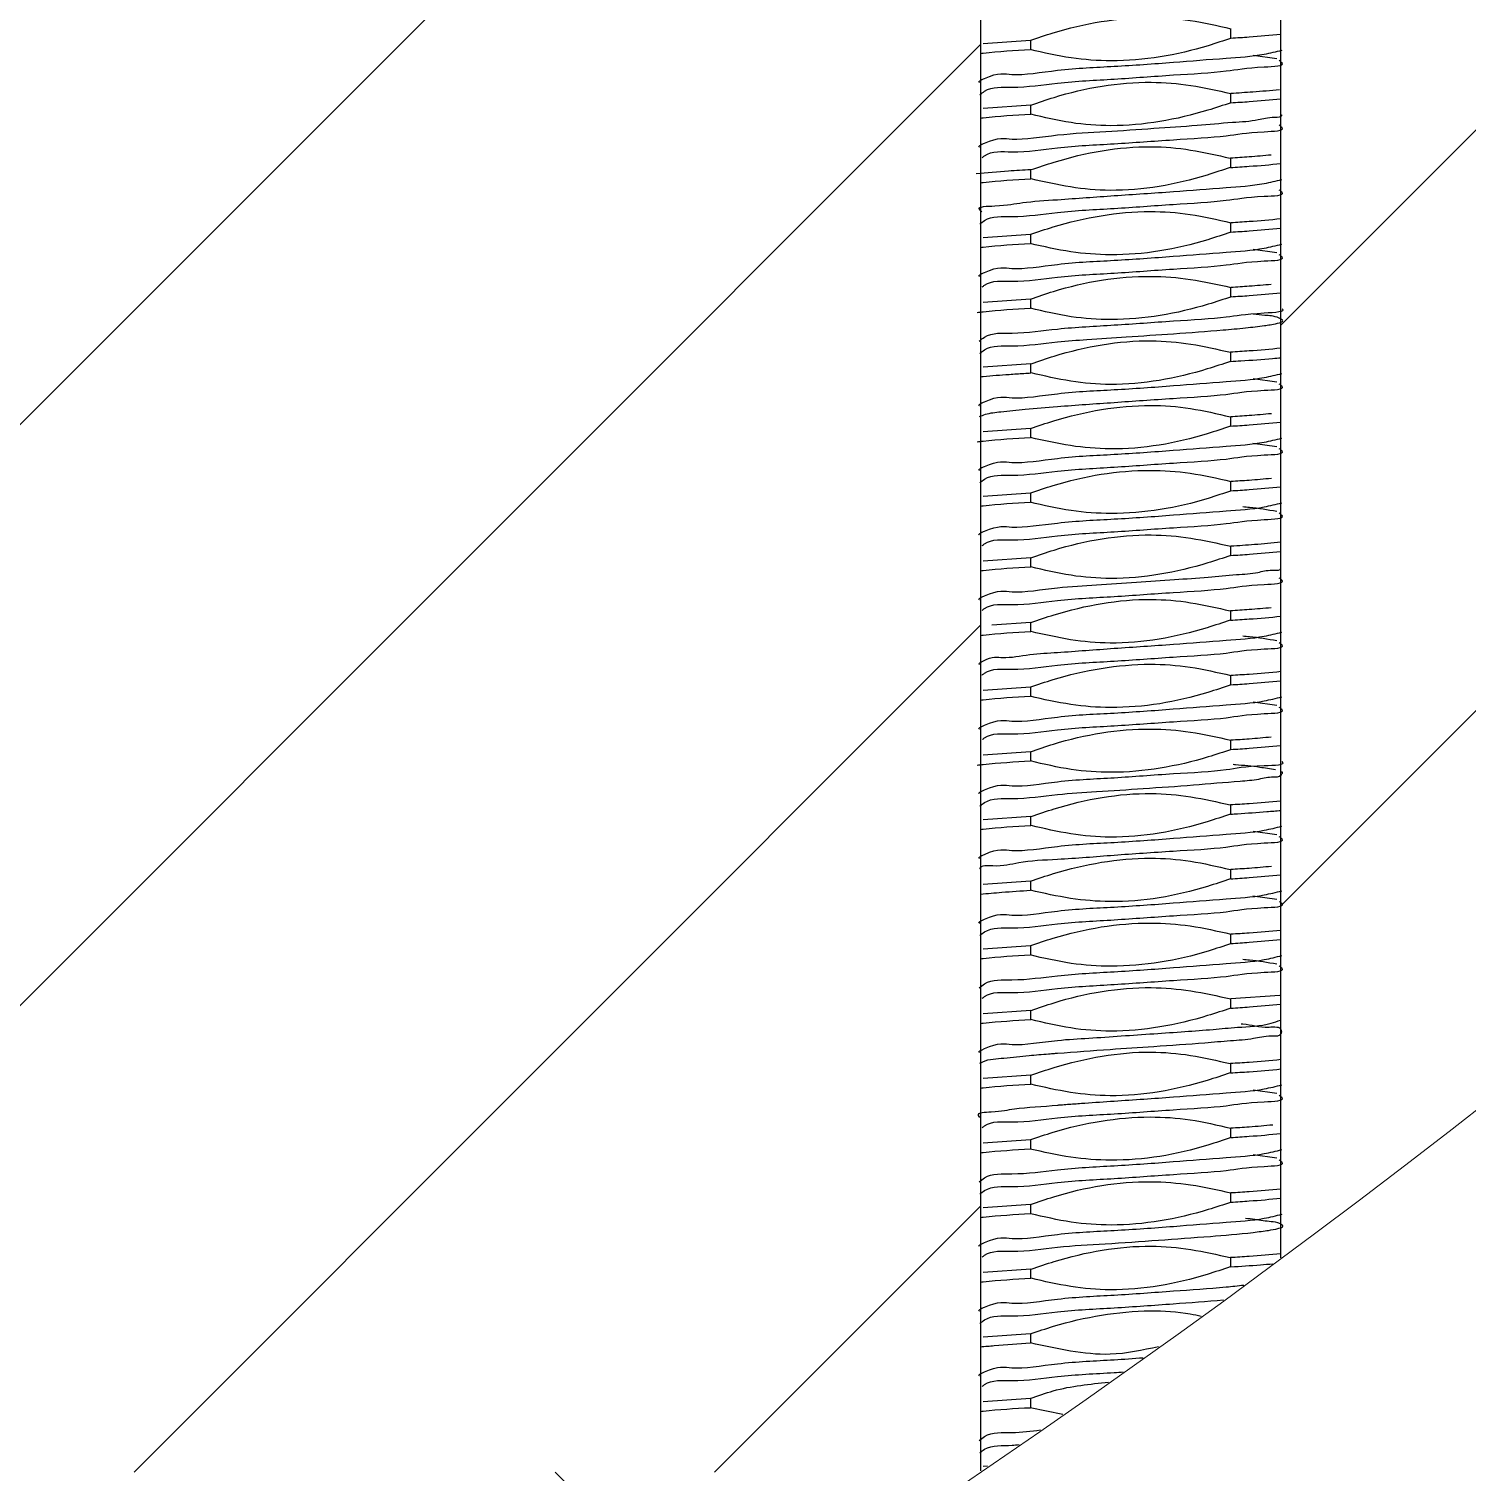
# Model space of a CAD drawing. Header units: millimetres. Extents: x -48 to 1187, y 2 to 839.
# Drawn here: x 642.68 to 653.8, y 123.53 to 134.69 of the extents above; entities that cross this region are included whole.
import ezdxf

# ---------------------------------------------------------------- set-up
doc = ezdxf.new("R2010")
doc.units = ezdxf.units.MM

# ---------------------------------------------------------------- blocks, each defined once
blk = doc.blocks.new('SW_HATCH_5')
at = {"color": 0, "linetype": 'Continuous', "lineweight": 18}
for p, q in [((0, 0), (15.622, 15.622)), ((0, 4.49), (11.132, 15.622)), ((-17.848, -4.378), (-2.322, 11.149)), ((-13.358, -4.378), (-2.322, 6.659)), ((-8.868, -4.378), (-2.322, 2.169)), ((-4.378, -4.378), (-2.322, -2.322)), ((-4.312, -5.677), (-5.611, -4.378))]:
    blk.add_line(p, q, dxfattribs=at)

msp = doc.modelspace()

# ---------------------------------------------------------------- linework, layer by layer
at = {"color": 7, "linetype": 'Continuous', "lineweight": 25}
for p, q in [((650.039339, 141.530366), (650.039339, 123.539152)), ((652.36094, 125.187147), (652.36094, 141.530366)), ((651.974285, 134.617485), (651.974285, 134.688787)), ((650.424475, 134.599959), (650.059307, 134.57327)), ((650.425995, 134.600056), (650.425995, 134.528754)), ((652.330423, 134.457141), (652.146513, 134.48411)), ((651.974285, 134.117547), (651.974285, 134.188607)), ((650.426948, 134.100052), (650.060052, 134.073308)), ((650.425995, 134.09999), (650.425995, 134.02866)), ((651.974285, 133.616796), (651.974285, 133.688955)), ((650.425995, 133.600073), (650.425995, 133.528758)), ((651.974285, 133.117504), (651.974285, 133.188812)), ((650.424654, 133.100005), (650.05889, 133.07327)), ((650.425995, 133.10009), (650.425995, 133.028785)), ((652.330631, 132.956998), (652.146364, 132.984107)), ((651.974285, 132.61744), (651.974285, 132.688742)), ((650.425697, 132.6), (650.059694, 132.573271)), ((650.425995, 132.600019), (650.425995, 132.528715)), ((651.974285, 132.117439), (651.974285, 132.188776)), ((650.427634, 132.10018), (650.059486, 132.073566)), ((650.425995, 132.100075), (650.425995, 132.028693)), ((652.33084, 131.956944), (652.146751, 131.984074)), ((651.974285, 131.617395), (651.974285, 131.689008)), ((650.425875, 131.600106), (650.058532, 131.573195)), ((650.425995, 131.600114), (650.425995, 131.528823)), ((652.33084, 131.456999), (652.145797, 131.484259)), ((651.974285, 131.11748), (651.974285, 131.188782)), ((650.424564, 131.09996), (650.059367, 131.07327)), ((650.425995, 131.100051), (650.425995, 131.028749)), ((651.974285, 130.617559), (651.974285, 130.688582)), ((650.427097, 130.600067), (650.060052, 130.573329)), ((650.425995, 130.599996), (650.425995, 130.52866)), ((651.974285, 130.11685), (651.974285, 130.188974)), ((650.427097, 130.100153), (650.127495, 130.078958)), ((650.425995, 130.100083), (650.425995, 130.028767)), ((651.974285, 129.617503), (651.974285, 129.688811)), ((650.424534, 129.599992), (650.058949, 129.573271)), ((650.425995, 129.600085), (650.425995, 129.528781)), ((652.330572, 129.456999), (652.146304, 129.484102)), ((651.974285, 129.117433), (651.974285, 129.188735)), ((650.425905, 129.10001), (650.059724, 129.07327)), ((650.425995, 129.100015), (650.425995, 129.02871)), ((651.974285, 128.617492), (651.974285, 128.688808)), ((650.427634, 128.600193), (650.059486, 128.573598)), ((650.425995, 128.600089), (650.425995, 128.528701)), ((652.33087, 128.456978), (652.146721, 128.484108)), ((650.425667, 128.100093), (650.058562, 128.073202)), ((650.425995, 128.100116), (650.425995, 128.028823)), ((651.974285, 128.117438), (651.974285, 128.188999)), ((652.33081, 127.956998), (652.145767, 127.984254)), ((651.974285, 127.617475), (651.974285, 127.688777)), ((650.424713, 127.599962), (650.059426, 127.57327)), ((650.425995, 127.600046), (650.425995, 127.528742)), ((652.353967, 127.216484), (651.973957, 127.188554)), ((650.427246, 127.100082), (650.060022, 127.073349)), ((650.425995, 127.100004), (650.425995, 127.028661)), ((651.974285, 127.117569), (651.974285, 127.188574)), ((651.974285, 126.616917), (651.974285, 126.688989)), ((650.426948, 126.600148), (650.05883, 126.57319)), ((650.425995, 126.600087), (650.425995, 126.528779)), ((652.330929, 126.456998), (652.146066, 126.484243)), ((650.424445, 126.099981), (650.059009, 126.073271)), ((650.425995, 126.10008), (650.425995, 126.028776)), ((651.974285, 126.117501), (651.974285, 126.188807)), ((652.330542, 125.956999), (652.146274, 125.984097)), ((651.974285, 125.617428), (651.974285, 125.68873)), ((650.426114, 125.600021), (650.059754, 125.57327)), ((650.425995, 125.600014), (650.425995, 125.528706)), ((650.427634, 125.100203), (650.059337, 125.073612)), ((650.425995, 125.1001), (650.425995, 125.028711)), ((651.974285, 125.117527), (651.974285, 125.188841)), ((650.425428, 124.600066), (650.058711, 124.57327)), ((650.425995, 124.600101), (650.425995, 124.528822)), ((650.424862, 124.099968), (650.059486, 124.073271)), ((650.425995, 124.100039), (650.425995, 124.028737)), ((650.675261, 123.97702), (650.422269, 124.028536)), ((650.093073, 123.575773), (650.059873, 123.573357))]:
    msp.add_line(p, q, dxfattribs=at)
at = {"color": 7, "linetype": 'Continuous', "lineweight": 18}
msp.add_circle((609.200173, 183.526684), 72.572572, dxfattribs=at)
at = {"color": 7, "linetype": 'Continuous', "lineweight": 25}
for points, knots in [([(650.421733, 134.599836), (650.481097, 134.620028), (650.780059, 134.721715), (651.201103, 134.793269), (651.665071, 134.761245), (651.870121, 134.71401), (651.974285, 134.690015)], [0, 0, 0, 0, 0.119250043, 0.600545621, 0.797081033, 1, 1, 1, 1]), ([(651.977712, 134.617658), (651.918393, 134.597353), (651.619555, 134.495058), (651.198271, 134.424212), (650.733168, 134.457011), (650.526939, 134.504332), (650.421495, 134.528527)], [0, 0, 0, 0, 0.1189553141, 0.5992686983, 0.795107525, 1, 1, 1, 1]), ([(651.975507, 134.617563), (652.022447, 134.620539), (652.151071, 134.628693), (652.279427, 134.640375), (652.36094, 134.647794)], [0, 0, 0, 0, 0.364944885, 1, 1, 1, 1]), ([(650.029743, 134.274382), (650.029593, 134.274415), (650.012713, 134.278146), (650.170371, 134.359287), (650.29608, 134.316478), (650.675454, 134.382282), (651.074667, 134.397003), (651.514497, 134.428843), (651.899617, 134.46043), (652.182739, 134.478112), (652.324728, 134.513116), (652.370507, 134.524401)], [0, 0, 0, 0, 0.000193785, 0.021768479, 0.112538334, 0.262025899, 0.447823866, 0.641832197, 0.814670958, 0.940247501, 1, 1, 1, 1]), ([(650.039339, 134.499606), (650.045965, 134.500398), (650.173777, 134.515687), (650.302415, 134.522341), (650.424385, 134.52865)], [0, 0, 0, 0, 0.051836394, 1, 1, 1, 1]), ([(650.034124, 134.17932), (650.045746, 134.189137), (650.1128, 134.245779), (650.336879, 134.227296), (650.659346, 134.279734), (651.083833, 134.298922), (651.50309, 134.3323), (651.933607, 134.355081), (652.115958, 134.393642), (652.411419, 134.400881), (652.357339, 134.437333), (652.348155, 134.443523)], [0, 0, 0, 0, 0.018880648, 0.108933816, 0.25714317, 0.441252592, 0.633430745, 0.804554297, 0.928792977, 0.987907092, 1, 1, 1, 1]), ([(650.428617, 134.100115), (650.487902, 134.120479), (650.786729, 134.223129), (651.207738, 134.295923), (651.668877, 134.257802), (651.871611, 134.211993), (651.974285, 134.188794)], [0, 0, 0, 0, 0.119742797, 0.603573507, 0.799231647, 1, 1, 1, 1]), ([(652.351165, 134.216383), (652.282566, 134.210743), (652.157017, 134.200421), (652.031308, 134.192294), (651.974285, 134.188607)], [0, 0, 0, 0, 0.5463918335, 1, 1, 1, 1]), ([(651.974672, 134.117573), (652.022309, 134.120592), (652.151212, 134.128762), (652.279844, 134.140486), (652.36094, 134.147877)], [0, 0, 0, 0, 0.3695528115, 1, 1, 1, 1]), ([(650.030875, 133.77412), (650.030302, 133.774243), (650.012549, 133.778035), (650.16955, 133.858602), (650.297457, 133.816845), (650.651981, 133.878593), (651.004329, 133.892567), (651.366927, 133.920076), (651.694595, 133.940799), (651.958565, 133.965941), (652.171063, 133.977027), (652.274895, 134.011489), (652.368367, 134.004017), (652.370646, 134.024345), (652.370656, 134.024432)], [0, 0, 0, 0, 0.000723292, 0.022399656, 0.113282437, 0.262798862, 0.42042267, 0.577977826, 0.719697473, 0.835401107, 0.920310198, 0.974103794, 0.999889088, 1, 1, 1, 1]), ([(650.039339, 133.99943), (650.046193, 134.000251), (650.174776, 134.015653), (650.304192, 134.022357), (650.42671, 134.028705)], [0, 0, 0, 0, 0.053302209, 1, 1, 1, 1]), ([(651.975417, 134.117437), (651.915948, 134.097621), (651.616618, 133.99788), (651.197076, 133.921064), (650.734583, 133.956182), (650.531147, 134.004347), (650.427991, 134.02877)], [0, 0, 0, 0, 0.119584729, 0.60190975, 0.798142408, 1, 1, 1, 1]), ([(650.051528, 133.69297), (650.057419, 133.697816), (650.118919, 133.748408), (650.337179, 133.725038), (650.657814, 133.780782), (651.082824, 133.798198), (651.502085, 133.831767), (651.932763, 133.85421), (652.115694, 133.892936), (652.411328, 133.899875), (652.357158, 133.936741), (652.347887, 133.943051)], [0, 0, 0, 0, 0.00960651, 0.100298944, 0.249732339, 0.435500337, 0.629515524, 0.802322378, 0.927852818, 0.987651202, 1, 1, 1, 1]), ([(650.429482, 133.600265), (650.488905, 133.620181), (650.78811, 133.720464), (651.207344, 133.798885), (651.666984, 133.758926), (651.868122, 133.71217), (651.969695, 133.688558)], [0, 0, 0, 0, 0.120124343, 0.60484566, 0.800448504, 1, 1, 1, 1]), ([(652.286971, 133.71297), (652.230269, 133.707853), (652.12559, 133.698406), (652.020693, 133.691852), (651.972616, 133.688848)], [0, 0, 0, 0, 0.541681968, 1, 1, 1, 1]), ([(650.427246, 133.600153), (650.370044, 133.59645), (650.228869, 133.58731), (650.087903, 133.575361), (650.004053, 133.568253)], [0, 0, 0, 0, 0.405185322, 1, 1, 1, 1]), ([(651.969725, 133.617237), (651.91035, 133.597157), (651.611276, 133.496016), (651.191515, 133.419075), (650.73224, 133.459596), (650.531302, 133.505705), (650.429929, 133.528966)], [0, 0, 0, 0, 0.120177989, 0.605334733, 0.80089003, 1, 1, 1, 1]), ([(651.972646, 133.616691), (652.02068, 133.619717), (652.150259, 133.627879), (652.279566, 133.639634), (652.36094, 133.647032)], [0, 0, 0, 0, 0.370691475, 1, 1, 1, 1]), ([(650.050187, 133.273466), (650.042208, 133.280244), (649.998812, 133.317113), (650.225928, 133.318358), (650.363809, 133.351339), (650.699792, 133.371618), (651.075681, 133.40103), (651.514599, 133.428011), (651.900036, 133.460803), (652.182475, 133.478166), (652.32378, 133.513045), (652.368897, 133.524181)], [0, 0, 0, 0, 0.01143527, 0.062193526, 0.154115095, 0.267323196, 0.452025354, 0.644898528, 0.81670876, 0.941476527, 1, 1, 1, 1]), ([(650.039339, 133.499591), (650.045885, 133.500374), (650.174704, 133.515795), (650.304359, 133.522492), (650.427425, 133.528849)], [0, 0, 0, 0, 0.050814346, 1, 1, 1, 1]), ([(650.032813, 133.178446), (650.044741, 133.188653), (650.111714, 133.245958), (650.336146, 133.22739), (650.658142, 133.279758), (651.082473, 133.298819), (651.501614, 133.332256), (651.932702, 133.354674), (652.114538, 133.393993), (652.410937, 133.400087), (652.35795, 133.436642), (652.349407, 133.442536)], [0, 0, 0, 0, 0.019473291, 0.109328944, 0.257354908, 0.441382703, 0.633567603, 0.804784555, 0.929214337, 0.988587597, 1, 1, 1, 1]), ([(650.422269, 133.099923), (650.481716, 133.119835), (650.78097, 133.220073), (651.201123, 133.294428), (651.665208, 133.262051), (651.870092, 133.213684), (651.974285, 133.189088)], [0, 0, 0, 0, 0.119254058, 0.600326645, 0.796747515, 1, 1, 1, 1]), ([(652.36094, 133.219119), (652.279348, 133.211696), (652.150585, 133.199981), (652.021554, 133.191806), (651.974285, 133.188812)], [0, 0, 0, 0, 0.633666411, 1, 1, 1, 1]), ([(651.974285, 133.117504), (652.021554, 133.120498), (652.150585, 133.12867), (652.279348, 133.140385), (652.36094, 133.147808)], [0, 0, 0, 0, 0.3663335353, 1, 1, 1, 1]), ([(650.030518, 132.774223), (650.030122, 132.774307), (650.012831, 132.778012), (650.169155, 132.859259), (650.296491, 132.816488), (650.67482, 132.882285), (651.074393, 132.897005), (651.514181, 132.928834), (651.899417, 132.960462), (652.18177, 132.978), (652.322984, 133.01276), (652.367944, 133.023826)], [0, 0, 0, 0, 0.000504178, 0.022026598, 0.112807475, 0.262378189, 0.448326438, 0.642529501, 0.815545794, 0.941274085, 1, 1, 1, 1]), ([(650.039339, 132.999651), (650.045836, 133.000428), (650.173805, 133.015741), (650.302602, 133.022395), (650.424862, 133.028712)], [0, 0, 0, 0, 0.050763817, 1, 1, 1, 1]), ([(651.974315, 133.11753), (651.915042, 133.097101), (651.616279, 132.994124), (651.194884, 132.923108), (650.731687, 132.958789), (650.527086, 133.005074), (650.422865, 133.028651)], [0, 0, 0, 0, 0.119317016, 0.601414487, 0.796967742, 1, 1, 1, 1]), ([(650.052601, 132.69376), (650.058262, 132.698339), (650.119965, 132.74825), (650.337654, 132.725181), (650.658663, 132.780639), (651.083557, 132.798554), (651.502579, 132.832272), (651.933357, 132.854786), (652.115361, 132.893689), (652.411156, 132.900427), (652.35766, 132.936878), (652.348811, 132.942907)], [0, 0, 0, 0, 0.0091834895, 0.1001098141, 0.2497660481, 0.4357302898, 0.629859701, 0.8027686057, 0.9283358111, 0.988145388, 1, 1, 1, 1]), ([(650.42516, 132.599946), (650.484434, 132.620372), (650.78319, 132.723323), (651.204629, 132.794067), (651.667065, 132.75916), (651.870923, 132.713169), (651.974285, 132.68985)], [0, 0, 0, 0, 0.11949814, 0.602307872, 0.79835738, 1, 1, 1, 1]), ([(652.28703, 132.712755), (652.230398, 132.707644), (652.126255, 132.698245), (652.021894, 132.691719), (651.974285, 132.688742)], [0, 0, 0, 0, 0.543799698, 1, 1, 1, 1]), ([(651.978427, 132.617621), (651.919003, 132.597663), (651.619806, 132.497176), (651.199454, 132.423495), (650.73471, 132.455502), (650.529174, 132.503925), (650.424415, 132.528605)], [0, 0, 0, 0, 0.119090498, 0.599609693, 0.795927652, 1, 1, 1, 1]), ([(651.975775, 132.617537), (652.022845, 132.62052), (652.15138, 132.628665), (652.279646, 132.640348), (652.36094, 132.647753)], [0, 0, 0, 0, 0.366203488, 1, 1, 1, 1]), ([(650.012249, 132.496351), (650.02804, 132.498262), (650.16521, 132.514856), (650.303266, 132.522189), (650.425428, 132.528678)], [0, 0, 0, 0, 0.1151223424, 1, 1, 1, 1]), ([(650.029385, 132.274583), (650.042497, 132.285774), (650.110838, 132.344105), (650.336471, 132.326612), (650.658869, 132.378246), (651.084184, 132.397788), (651.499332, 132.430319), (651.942492, 132.455288), (652.096246, 132.488822), (652.412579, 132.502379), (652.370914, 132.524504), (652.370894, 132.524515)], [0, 0, 0, 0, 0.021569468, 0.112430307, 0.261986471, 0.447842052, 0.641858031, 0.814653336, 0.94017224, 0.999971455, 1, 1, 1, 1]), ([(650.034482, 132.179558), (650.045918, 132.189288), (650.112566, 132.245987), (650.33658, 132.226866), (650.590891, 132.270254), (650.887776, 132.287176), (651.186377, 132.308933), (651.536943, 132.331943), (651.846923, 132.355113), (652.076717, 132.375324), (652.22656, 132.393309), (652.303158, 132.404125), (652.396286, 132.428394), (652.314169, 132.471231), (652.246569, 132.470871), (652.17721, 132.479985), (652.146304, 132.484047)], [0, 0, 0, 0, 0.017064696, 0.099448136, 0.235080825, 0.322650341, 0.439515176, 0.580144468, 0.727547827, 0.794589512, 0.850609687, 0.890058869, 0.907936104, 0.921701086, 0.965111256, 1, 1, 1, 1]), ([(650.430554, 132.100262), (650.489908, 132.12039), (650.788936, 132.221801), (651.208898, 132.298141), (651.668286, 132.257741), (651.869351, 132.211756), (651.970798, 132.188555)], [0, 0, 0, 0, 0.12013524, 0.605251599, 0.800830735, 1, 1, 1, 1]), ([(651.971334, 132.117262), (651.9119, 132.097381), (651.612652, 131.997281), (651.193471, 131.918723), (650.73354, 131.958234), (650.532192, 132.005204), (650.430465, 132.028935)], [0, 0, 0, 0, 0.120071672, 0.604545311, 0.800204904, 1, 1, 1, 1]), ([(652.36094, 132.219087), (652.279794, 132.211696), (652.150607, 132.199929), (652.021147, 132.191741), (651.973003, 132.188696)], [0, 0, 0, 0, 0.6281217888, 1, 1, 1, 1]), ([(651.973212, 132.11737), (651.999427, 132.119089), (652.107721, 132.126192), (652.23711, 132.1344), (652.339954, 132.144592), (652.36094, 132.146671)], [0, 0, 0, 0, 0.202689861, 0.837301129, 1, 1, 1, 1]), ([(650.031531, 131.77452), (650.030756, 131.774684), (650.012732, 131.778478), (650.168578, 131.858918), (650.297798, 131.817221), (650.675557, 131.881971), (651.075679, 131.897107), (651.515414, 131.928811), (651.9005, 131.960486), (652.182816, 131.977994), (652.324, 132.012907), (652.369076, 132.024053)], [0, 0, 0, 0, 0.000969697, 0.022544184, 0.113418446, 0.262981512, 0.44887406, 0.642913179, 0.815709408, 0.94116051, 1, 1, 1, 1]), ([(650.039339, 131.999467), (650.046063, 132.000277), (650.119466, 132.009129), (650.23159, 132.015177), (650.354276, 132.024086), (650.410029, 132.027667), (650.427604, 132.028796)], [0, 0, 0, 0, 0.052176832, 0.569588561, 0.864323176, 1, 1, 1, 1]), ([(650.031024, 131.692046), (650.045949, 131.698011), (650.098472, 131.719001), (650.218682, 131.72981), (650.403622, 131.752132), (650.695607, 131.774509), (651.08095, 131.801138), (651.501611, 131.831616), (651.932376, 131.854749), (652.114756, 131.893818), (652.411068, 131.900127), (652.357638, 131.936838), (652.348841, 131.942883)], [0, 0, 0, 0, 0.020178348, 0.071012238, 0.150240958, 0.255470911, 0.439842689, 0.632449672, 0.804074578, 0.928774805, 0.988272101, 1, 1, 1, 1]), ([(650.425667, 131.600114), (650.485136, 131.619925), (650.784461, 131.719639), (651.20389, 131.79703), (651.66584, 131.760986), (651.86882, 131.713007), (651.971633, 131.688705)], [0, 0, 0, 0, 0.1196937671, 0.6024497901, 0.7986342214, 1, 1, 1, 1]), ([(652.288044, 131.713116), (652.230726, 131.707946), (652.125918, 131.698492), (652.020891, 131.691923), (651.973301, 131.688947)], [0, 0, 0, 0, 0.546884081, 1, 1, 1, 1]), ([(651.971066, 131.61736), (651.911771, 131.597031), (651.612918, 131.494571), (651.192064, 131.421143), (650.731291, 131.459849), (650.528887, 131.50566), (650.426472, 131.528839)], [0, 0, 0, 0, 0.119822958, 0.603914775, 0.799582135, 1, 1, 1, 1]), ([(651.973123, 131.617323), (652.020749, 131.620334), (652.150169, 131.628517), (652.279318, 131.640261), (652.36094, 131.647684)], [0, 0, 0, 0, 0.367999982, 1, 1, 1, 1]), ([(650.011951, 131.496515), (650.027375, 131.498383), (650.164887, 131.515034), (650.303292, 131.522344), (650.426173, 131.528834)], [0, 0, 0, 0, 0.112164382, 1, 1, 1, 1]), ([(650.031442, 131.273838), (650.030741, 131.273983), (650.01293, 131.277673), (650.167801, 131.359047), (650.297082, 131.316464), (650.674269, 131.382293), (651.074311, 131.397116), (651.514077, 131.429004), (651.899431, 131.460672), (652.181818, 131.478218), (652.323034, 131.512972), (652.367974, 131.524032)], [0, 0, 0, 0, 0.000878709, 0.022343531, 0.113042027, 0.262543451, 0.448457513, 0.642622149, 0.815620476, 0.941323863, 1, 1, 1, 1]), ([(650.032485, 131.178236), (650.044579, 131.188523), (650.111907, 131.24579), (650.336408, 131.227513), (650.658651, 131.279695), (651.082944, 131.298842), (651.502065, 131.332237), (651.932991, 131.354707), (652.114844, 131.393905), (652.410991, 131.400184), (652.357881, 131.436703), (652.349258, 131.442632)], [0, 0, 0, 0, 0.019690205, 0.109610345, 0.257649882, 0.441632785, 0.633745788, 0.804883589, 0.929208511, 0.988506402, 1, 1, 1, 1]), ([(650.422031, 131.099839), (650.481373, 131.120082), (650.780277, 131.222047), (651.201435, 131.293254), (651.665246, 131.260983), (651.870195, 131.21397), (651.974285, 131.190093)], [0, 0, 0, 0, 0.119265655, 0.600733269, 0.797220107, 1, 1, 1, 1]), ([(651.9781, 131.11767), (651.918768, 131.097409), (651.619895, 130.99535), (651.198702, 130.92426), (650.733464, 130.956717), (650.527152, 131.004233), (650.421673, 131.028525)], [0, 0, 0, 0, 0.1189323207, 0.5991022086, 0.7950377965, 1, 1, 1, 1]), ([(652.287865, 131.21287), (652.230756, 131.207716), (652.126345, 131.198295), (652.021715, 131.191749), (651.974315, 131.188784)], [0, 0, 0, 0, 0.5469662782, 1, 1, 1, 1]), ([(651.975656, 131.117567), (652.022577, 131.120542), (652.151151, 131.128692), (652.279457, 131.140373), (652.36094, 131.147791)], [0, 0, 0, 0, 0.364931173, 1, 1, 1, 1]), ([(650.029326, 130.774474), (650.029316, 130.774477), (650.013058, 130.779552), (650.170229, 130.856674), (650.296253, 130.818228), (650.675474, 130.881568), (651.074752, 130.897222), (651.514564, 130.928785), (651.899664, 130.960458), (652.182203, 130.978036), (652.323622, 131.012879), (652.368838, 131.02402)], [0, 0, 0, 0, 0.000013217, 0.021617471, 0.112482214, 0.262105424, 0.44808471, 0.642256589, 0.815252264, 0.940930268, 1, 1, 1, 1]), ([(650.039339, 130.999599), (650.045985, 131.000394), (650.173816, 131.015688), (650.302475, 131.022341), (650.424445, 131.028648)], [0, 0, 0, 0, 0.051983877, 1, 1, 1, 1]), ([(650.05284, 130.693736), (650.058432, 130.698263), (650.12008, 130.748168), (650.337854, 130.725042), (650.65896, 130.780654), (651.083969, 130.798649), (651.503112, 130.832373), (651.933567, 130.855102), (652.11611, 130.893605), (652.411492, 130.90096), (652.357176, 130.937472), (652.347857, 130.943736)], [0, 0, 0, 0, 0.009072453, 0.100012118, 0.249680231, 0.435614329, 0.629683933, 0.802491617, 0.927940553, 0.987636273, 1, 1, 1, 1]), ([(652.330393, 130.957151), (652.259687, 130.969198), (652.172243, 130.984097), (652.083909, 130.991417), (652.067, 130.992819)], [0, 0, 0, 0, 0.808581414, 1, 1, 1, 1]), ([(650.429064, 130.600141), (650.488359, 130.620481), (650.787208, 130.722992), (651.208106, 130.796253), (651.668989, 130.757693), (651.871492, 130.711872), (651.973987, 130.68868)], [0, 0, 0, 0, 0.119803502, 0.60381024, 0.799472351, 1, 1, 1, 1]), ([(652.36094, 130.719114), (652.29317, 130.712681), (652.164405, 130.700457), (652.035315, 130.692394), (651.974166, 130.688574)], [0, 0, 0, 0, 0.526310379, 1, 1, 1, 1]), ([(651.974792, 130.617408), (651.915332, 130.597597), (651.616011, 130.497865), (651.196556, 130.420626), (650.734463, 130.456434), (650.531369, 130.504462), (650.428468, 130.528796)], [0, 0, 0, 0, 0.119648347, 0.602312958, 0.798505323, 1, 1, 1, 1]), ([(651.974464, 130.61757), (652.02219, 130.620595), (652.151162, 130.628768), (652.279864, 130.640499), (652.36094, 130.647888)], [0, 0, 0, 0, 0.370046958, 1, 1, 1, 1]), ([(650.031293, 130.274074), (650.030571, 130.274224), (650.01254, 130.277969), (650.169078, 130.358584), (650.297576, 130.316753), (650.626125, 130.374748), (650.936396, 130.38858), (651.240407, 130.411057), (651.527103, 130.430321), (651.78688, 130.448242), (651.996793, 130.468879), (652.176901, 130.478841), (652.262108, 130.509592), (652.367718, 130.499626), (652.360535, 130.522804), (652.360016, 130.524479)], [0, 0, 0, 0, 0.000905505, 0.022625294, 0.113686928, 0.263531262, 0.391330015, 0.522276797, 0.646954716, 0.758037563, 0.850510953, 0.921555024, 0.970365227, 0.997858603, 1, 1, 1, 1]), ([(650.039339, 130.499424), (650.046193, 130.500245), (650.174835, 130.515655), (650.304311, 130.522365), (650.426889, 130.528718)], [0, 0, 0, 0, 0.053277566, 1, 1, 1, 1]), ([(650.05135, 130.192876), (650.057288, 130.197763), (650.118814, 130.2484), (650.33709, 130.225076), (650.657681, 130.280756), (651.082645, 130.298232), (651.501896, 130.331825), (651.93266, 130.354245), (652.115549, 130.393049), (652.411322, 130.399891), (652.357223, 130.436748), (652.348006, 130.443027)], [0, 0, 0, 0, 0.009686387, 0.100350512, 0.249766173, 0.435491496, 0.629501313, 0.802340918, 0.927880247, 0.987713115, 1, 1, 1, 1]), ([(650.429094, 130.100254), (650.488519, 130.120144), (650.787748, 130.220297), (651.20694, 130.298822), (651.666791, 130.259189), (651.868076, 130.21227), (651.969755, 130.188569)], [0, 0, 0, 0, 0.120074209, 0.604627997, 0.800278993, 1, 1, 1, 1]), ([(651.969695, 130.117245), (651.910341, 130.097128), (651.611305, 129.995777), (651.19139, 129.919293), (650.732037, 129.959727), (650.531017, 130.005744), (650.429601, 130.028959)], [0, 0, 0, 0, 0.1201396342, 0.6052866503, 0.8008645386, 1, 1, 1, 1]), ([(652.28718, 130.213005), (652.230348, 130.207878), (652.12561, 130.198429), (652.020653, 130.19187), (651.972646, 130.188869)], [0, 0, 0, 0, 0.542605143, 1, 1, 1, 1]), ([(651.972646, 130.116746), (652.02067, 130.119772), (652.150249, 130.127938), (652.279556, 130.139693), (652.36094, 130.147092)], [0, 0, 0, 0, 0.370615066, 1, 1, 1, 1]), ([(650.031531, 129.773585), (650.030923, 129.773766), (650.016228, 129.778135), (650.124337, 129.844167), (650.215841, 129.816026), (650.426556, 129.856264), (650.706098, 129.871606), (651.079759, 129.901553), (651.513576, 129.927908), (651.900188, 129.960846), (652.182367, 129.978183), (652.323627, 130.013034), (652.368689, 130.024152)], [0, 0, 0, 0, 0.00078041, 0.018849739, 0.083854473, 0.17220262, 0.262920942, 0.448733888, 0.642793233, 0.815660063, 0.941195083, 1, 1, 1, 1]), ([(650.039339, 129.999615), (650.045845, 130.000395), (650.174622, 130.01583), (650.304238, 130.02251), (650.427306, 130.028851)], [0, 0, 0, 0, 0.050522451, 1, 1, 1, 1]), ([(650.050754, 129.692413), (650.056926, 129.697473), (650.118786, 129.748193), (650.337092, 129.725283), (650.657822, 129.780615), (651.082639, 129.798555), (651.501615, 129.832321), (651.932759, 129.854654), (652.114487, 129.894008), (652.410917, 129.900071), (652.358015, 129.936582), (652.349526, 129.942441)], [0, 0, 0, 0, 0.010055246, 0.100781131, 0.250253062, 0.436062894, 0.63009619, 0.802971184, 0.92859335, 0.988541551, 1, 1, 1, 1]), ([(652.330929, 129.956998), (652.260443, 129.969062), (652.172835, 129.984056), (652.084327, 129.991416), (652.06703, 129.992854)], [0, 0, 0, 0, 0.804574374, 1, 1, 1, 1]), ([(650.421912, 129.599899), (650.481347, 129.619844), (650.780568, 129.720254), (651.200869, 129.794117), (651.665051, 129.762053), (651.870049, 129.7138), (651.974285, 129.689265)], [0, 0, 0, 0, 0.11922851, 0.600245799, 0.79673606, 1, 1, 1, 1]), ([(652.36094, 129.719118), (652.279358, 129.711695), (652.150595, 129.699979), (652.021563, 129.691805), (651.974285, 129.688811)], [0, 0, 0, 0, 0.63358943, 1, 1, 1, 1]), ([(651.974881, 129.617555), (651.915618, 129.597127), (651.616871, 129.49415), (651.195444, 129.423365), (650.731859, 129.458535), (650.526913, 129.504954), (650.422418, 129.528621)], [0, 0, 0, 0, 0.1192201509, 0.6009908735, 0.796558545, 1, 1, 1, 1]), ([(651.974494, 129.617518), (652.021693, 129.620507), (652.150655, 129.628674), (652.279348, 129.640384), (652.36094, 129.647808)], [0, 0, 0, 0, 0.365991507, 1, 1, 1, 1]), ([(650.029773, 129.274385), (650.029633, 129.274417), (650.012844, 129.278251), (650.170065, 129.359218), (650.295937, 129.316517), (650.675111, 129.382272), (651.074359, 129.397008), (651.514218, 129.428835), (651.899414, 129.460458), (652.181881, 129.478016), (652.323204, 129.512805), (652.368272, 129.523899)], [0, 0, 0, 0, 0.0001813261, 0.0217181226, 0.1125156088, 0.2621262555, 0.4481085259, 0.6423218922, 0.8153699006, 0.9411211947, 1, 1, 1, 1]), ([(650.039339, 129.499644), (650.045845, 129.500424), (650.173762, 129.515757), (650.302512, 129.522396), (650.424713, 129.528698)], [0, 0, 0, 0, 0.050862226, 1, 1, 1, 1]), ([(650.053048, 129.194094), (650.058563, 129.198553), (650.120119, 129.248331), (650.337702, 129.225107), (650.658679, 129.280666), (651.083611, 129.29855), (651.502687, 129.332258), (651.933308, 129.354828), (652.115654, 129.393605), (652.411281, 129.400525), (652.357429, 129.437098), (652.348364, 129.443254)], [0, 0, 0, 0, 0.008947285, 0.099871221, 0.249536016, 0.435508009, 0.629644903, 0.802536692, 0.928100516, 0.987896397, 1, 1, 1, 1]), ([(650.425756, 129.099972), (650.485029, 129.120402), (650.783785, 129.223373), (651.205191, 129.294317), (651.667389, 129.258888), (651.871049, 129.212983), (651.974285, 129.189713)], [0, 0, 0, 0, 0.119545539, 0.602550474, 0.798532305, 1, 1, 1, 1]), ([(651.978129, 129.117595), (651.918683, 129.097672), (651.619435, 128.997383), (651.199233, 128.923195), (650.734767, 128.955477), (650.52952, 129.003943), (650.424981, 129.028628)], [0, 0, 0, 0, 0.119172364, 0.599907969, 0.796221678, 1, 1, 1, 1]), ([(652.286911, 129.212739), (652.230348, 129.207633), (652.126245, 129.198235), (652.021924, 129.191715), (651.974285, 129.188737)], [0, 0, 0, 0, 0.5433402927, 1, 1, 1, 1]), ([(651.975656, 129.117522), (652.022795, 129.12051), (652.15137, 129.128658), (652.279675, 129.140344), (652.36094, 129.147746)], [0, 0, 0, 0, 0.3666314761, 1, 1, 1, 1]), ([(650.012279, 128.99635), (650.02808, 128.998261), (650.16531, 129.014858), (650.303425, 129.022195), (650.425637, 129.028687)], [0, 0, 0, 0, 0.115144518, 1, 1, 1, 1]), ([(650.029534, 128.774419), (650.029434, 128.77444), (650.012554, 128.777983), (650.171022, 128.859586), (650.296272, 128.816266), (650.675327, 128.882512), (651.079012, 128.896199), (651.50135, 128.931727), (651.940224, 128.952062), (652.100669, 128.995346), (652.408343, 128.995821), (652.370815, 129.02459), (652.370745, 129.024643)], [0, 0, 0, 0, 0.000128821, 0.021767947, 0.112615004, 0.262140771, 0.447942894, 0.641903068, 0.814661236, 0.940118892, 0.999888791, 1, 1, 1, 1]), ([(652.319128, 128.959648), (652.27883, 128.966457), (652.176822, 128.983694), (652.067385, 128.994229), (651.998643, 128.999955), (651.992256, 129.000487)], [0, 0, 0, 0, 0.37199709, 0.941644243, 1, 1, 1, 1]), ([(650.034452, 128.679566), (650.045898, 128.689299), (650.112566, 128.745988), (650.336535, 128.727014), (650.615006, 128.773595), (650.956573, 128.791532), (651.306182, 128.817308), (651.676528, 128.840597), (651.97472, 128.868735), (652.180512, 128.882755), (652.287212, 128.911772), (652.352299, 128.901092), (652.379777, 128.940712), (652.369798, 128.942757), (652.367169, 128.943296)], [0, 0, 0, 0, 0.0187084631, 0.1089656411, 0.2575865142, 0.3847650015, 0.5369233758, 0.7005547959, 0.8524071399, 0.9142835467, 0.9611012441, 0.9888003144, 0.9970488469, 1, 1, 1, 1]), ([(650.430554, 128.600271), (650.489919, 128.620363), (650.788979, 128.72158), (651.208794, 128.798366), (651.668094, 128.757866), (651.869056, 128.711791), (651.97044, 128.688546)], [0, 0, 0, 0, 0.120159921, 0.605322653, 0.800886905, 1, 1, 1, 1]), ([(652.36094, 128.719123), (652.279755, 128.711729), (652.150527, 128.69996), (652.021027, 128.691767), (651.972884, 128.688721)], [0, 0, 0, 0, 0.628235819, 1, 1, 1, 1]), ([(651.970917, 128.617249), (651.911494, 128.597343), (651.612273, 128.497105), (651.193057, 128.418638), (650.733347, 128.458499), (650.532166, 128.505307), (650.430554, 128.528949)], [0, 0, 0, 0, 0.12010723, 0.604785654, 0.800385672, 1, 1, 1, 1]), ([(651.973063, 128.617413), (651.990656, 128.618554), (652.084089, 128.624614), (652.21349, 128.633091), (652.325057, 128.643339), (652.36094, 128.646634)], [0, 0, 0, 0, 0.1359695758, 0.7220975263, 1, 1, 1, 1]), ([(650.03165, 128.275149), (650.030832, 128.275318), (650.012754, 128.279056), (650.168482, 128.359335), (650.297726, 128.317493), (650.675452, 128.381857), (651.075577, 128.397158), (651.515325, 128.428826), (651.90044, 128.460521), (652.182674, 128.478014), (652.323771, 128.512893), (652.368748, 128.524011)], [0, 0, 0, 0, 0.001020921, 0.022554934, 0.113379131, 0.262978082, 0.448885498, 0.642965748, 0.815799868, 0.941281841, 1, 1, 1, 1]), ([(650.03469, 128.192894), (650.034862, 128.194034), (650.040117, 128.228789), (650.190569, 128.206803), (650.354314, 128.257982), (650.684721, 128.269236), (651.079086, 128.302504), (651.502035, 128.331333), (651.932287, 128.354831), (652.114693, 128.393897), (652.411041, 128.400127), (652.357704, 128.436832), (652.34896, 128.44285)], [0, 0, 0, 0, 0.001436802, 0.043820627, 0.128743805, 0.254835631, 0.439379693, 0.632153954, 0.803938844, 0.928755348, 0.988319909, 1, 1, 1, 1]), ([(650.039339, 128.49948), (650.046064, 128.500285), (650.174954, 128.515717), (650.304678, 128.522437), (650.427634, 128.528807)], [0, 0, 0, 0, 0.052173578, 1, 1, 1, 1]), ([(650.425071, 128.100084), (650.48453, 128.119898), (650.783849, 128.219641), (651.203361, 128.296596), (651.665721, 128.261245), (651.869042, 128.213124), (651.972109, 128.188731)], [0, 0, 0, 0, 0.119594952, 0.602039111, 0.798267048, 1, 1, 1, 1]), ([(652.288133, 128.213115), (652.230776, 128.207941), (652.125997, 128.19849), (652.021, 128.191922), (651.97348, 128.188949)], [0, 0, 0, 0, 0.547417963, 1, 1, 1, 1]), ([(651.971484, 128.117386), (651.912199, 128.09703), (651.613369, 127.994422), (651.192392, 127.921478), (650.731269, 127.959751), (650.528549, 128.005594), (650.425875, 128.028812)], [0, 0, 0, 0, 0.119742067, 0.603570881, 0.799218661, 1, 1, 1, 1]), ([(651.973272, 128.117373), (652.020828, 128.120381), (652.150198, 128.128564), (652.279298, 128.140304), (652.36094, 128.147729)], [0, 0, 0, 0, 0.3676038259, 1, 1, 1, 1]), ([(650.032515, 127.773607), (650.031424, 127.773825), (650.012924, 127.777528), (650.166559, 127.858702), (650.297914, 127.816709), (650.673919, 127.882197), (651.074396, 127.897149), (651.514022, 127.928991), (651.899406, 127.960664), (652.181847, 127.978219), (652.323123, 128.012985), (652.368123, 128.024058)], [0, 0, 0, 0, 0.0013435128, 0.0227960277, 0.1134465102, 0.2628688413, 0.4486720385, 0.642733973, 0.8156408784, 0.9412777972, 1, 1, 1, 1]), ([(650.039339, 127.99974), (650.094082, 128.004541), (650.222825, 128.015834), (650.351801, 128.02408), (650.425935, 128.028819)], [0, 0, 0, 0, 0.4252095669, 1, 1, 1, 1]), ([(650.032783, 127.678458), (650.044792, 127.688661), (650.112055, 127.745811), (650.336455, 127.727492), (650.658705, 127.779705), (651.083039, 127.798833), (651.502091, 127.832245), (651.933214, 127.854685), (652.114569, 127.893951), (652.410878, 127.900119), (652.358192, 127.936419), (652.349824, 127.942184)], [0, 0, 0, 0, 0.0195535609, 0.1095150968, 0.2576352239, 0.4417152263, 0.6339167247, 0.8051208616, 0.9295030193, 0.988803852, 1, 1, 1, 1]), ([(650.422418, 127.599848), (650.481739, 127.620139), (650.780589, 127.722363), (651.201847, 127.793278), (651.665471, 127.760703), (651.870289, 127.713904), (651.974285, 127.690142)], [0, 0, 0, 0, 0.119285806, 0.600952513, 0.797383609, 1, 1, 1, 1]), ([(652.36094, 127.719087), (652.279516, 127.711676), (652.150764, 127.699955), (652.021742, 127.691783), (651.974315, 127.688779)], [0, 0, 0, 0, 0.6324060198, 1, 1, 1, 1]), ([(651.978427, 127.617674), (651.919074, 127.597464), (651.620134, 127.495675), (651.199054, 127.424258), (650.733741, 127.456444), (650.527415, 127.504144), (650.421942, 127.528528)], [0, 0, 0, 0, 0.118935881, 0.599028073, 0.795023766, 1, 1, 1, 1]), ([(651.975775, 127.61757), (652.022676, 127.620544), (652.15121, 127.628694), (652.279477, 127.64037), (652.36094, 127.647785)], [0, 0, 0, 0, 0.364889757, 1, 1, 1, 1]), ([(650.029356, 127.274532), (650.042446, 127.285742), (650.110658, 127.344155), (650.336157, 127.326592), (650.659334, 127.378162), (651.079833, 127.398267), (651.51343, 127.428532), (651.899956, 127.460496), (652.182588, 127.478072), (652.324354, 127.513026), (652.369911, 127.524259)], [0, 0, 0, 0, 0.021572727, 0.11241204, 0.261985392, 0.447887037, 0.641977967, 0.814888901, 0.940514476, 1, 1, 1, 1]), ([(650.039339, 127.499592), (650.046004, 127.500389), (650.173865, 127.51569), (650.302554, 127.522343), (650.424534, 127.528649)], [0, 0, 0, 0, 0.052127284, 1, 1, 1, 1]), ([(650.05278, 127.193682), (650.058382, 127.198227), (650.119995, 127.248225), (650.337875, 127.225002), (650.658949, 127.280675), (651.083965, 127.298652), (651.503152, 127.332375), (651.933499, 127.355134), (652.116319, 127.393564), (652.411554, 127.401032), (652.356983, 127.437649), (652.347499, 127.444012)], [0, 0, 0, 0, 0.009093859, 0.100025603, 0.249660108, 0.435552337, 0.629578234, 0.80235958, 0.927780229, 0.987450023, 1, 1, 1, 1]), ([(652.330393, 127.457157), (652.259667, 127.469202), (652.172222, 127.484094), (652.083889, 127.491419), (652.067, 127.492819)], [0, 0, 0, 0, 0.808805252, 1, 1, 1, 1]), ([(650.429452, 127.100166), (650.488758, 127.120476), (650.787633, 127.22283), (651.208402, 127.296583), (651.66895, 127.257618), (651.871144, 127.211815), (651.973391, 127.188653)], [0, 0, 0, 0, 0.1198808959, 0.6041422054, 0.7998192755, 1, 1, 1, 1]), ([(651.974196, 127.117379), (651.914726, 127.097567), (651.615403, 126.997851), (651.196025, 126.920207), (650.734344, 126.956703), (650.531591, 127.004584), (650.428945, 127.028825)], [0, 0, 0, 0, 0.119748857, 0.602724396, 0.79887352, 1, 1, 1, 1]), ([(651.974225, 127.117567), (652.022041, 127.120596), (652.151093, 127.128773), (652.279874, 127.140511), (652.36094, 127.1479)], [0, 0, 0, 0, 0.370511854, 1, 1, 1, 1]), ([(650.03165, 126.774033), (650.030811, 126.774209), (650.012596, 126.778007), (650.168643, 126.858485), (650.297679, 126.816705), (650.604, 126.871508), (650.877749, 126.884906), (651.127798, 126.903498), (651.375311, 126.919601), (651.611997, 126.936481), (651.82764, 126.951419), (652.049452, 126.974467), (652.228252, 126.977978), (652.334516, 127.016896), (652.35802, 127.025504)], [0, 0, 0, 0, 0.001051382, 0.022807522, 0.114125494, 0.264358987, 0.366636296, 0.473980227, 0.581127311, 0.683267667, 0.776149003, 0.856232118, 0.968201639, 1, 1, 1, 1]), ([(650.034094, 126.69256), (650.041461, 126.696405), (650.097891, 126.725861), (650.231561, 126.728478), (650.399092, 126.751548), (650.53007, 126.761289), (650.600256, 126.766923), (650.623137, 126.768693), (650.766298, 126.779712), (651.01737, 126.79746), (651.397279, 126.823266), (651.709408, 126.84377), (651.963257, 126.867116), (652.142798, 126.877369), (652.254147, 126.910153), (652.370203, 126.898369), (652.36709, 126.977898), (652.213973, 126.956766), (652.131224, 126.988524), (652.058639, 126.994369), (652.053798, 126.994759)], [0, 0, 0, 0, 0.009251567, 0.070863378, 0.14380498, 0.200000234, 0.217079992, 0.222453621, 0.225624266, 0.377405834, 0.50337132, 0.651289863, 0.725015406, 0.791364132, 0.843451439, 0.873891236, 0.882020846, 0.919048969, 0.994600479, 1, 1, 1, 1]), ([(650.039339, 126.999423), (650.046193, 127.000243), (650.174886, 127.015646), (650.304411, 127.022367), (650.427038, 127.02873)], [0, 0, 0, 0, 0.05325652, 1, 1, 1, 1]), ([(650.428647, 126.600239), (650.488083, 126.620105), (650.787336, 126.720128), (651.206507, 126.7987), (651.666608, 126.75946), (651.868091, 126.712378), (651.969904, 126.688586)], [0, 0, 0, 0, 0.120032944, 0.60435407, 0.800072067, 1, 1, 1, 1]), ([(652.36094, 126.719307), (652.279516, 126.711896), (652.150228, 126.700127), (652.02067, 126.691924), (651.972705, 126.688886)], [0, 0, 0, 0, 0.629787077, 1, 1, 1, 1]), ([(651.969725, 126.617257), (651.910383, 126.597103), (651.611387, 126.49556), (651.191318, 126.419534), (650.731852, 126.45983), (650.530701, 126.50577), (650.429213, 126.528948)], [0, 0, 0, 0, 0.120110326, 0.605173599, 0.800796003, 1, 1, 1, 1]), ([(651.972646, 126.616813), (652.0206, 126.619837), (652.150179, 126.628006), (652.279487, 126.639759), (652.36094, 126.647163)], [0, 0, 0, 0, 0.3700785152, 1, 1, 1, 1]), ([(650.033975, 126.273341), (650.030047, 126.278333), (650.002937, 126.312784), (650.182603, 126.3146), (650.328641, 126.351311), (650.523375, 126.356362), (650.634273, 126.368279), (650.634701, 126.368302), (650.635624, 126.368384), (650.637472, 126.368521), (650.641187, 126.368811), (650.648638, 126.36938), (650.663648, 126.370534), (650.694065, 126.372833), (650.756356, 126.377474), (650.885352, 126.38676), (651.149426, 126.405097), (651.513637, 126.42814), (651.900005, 126.460814), (652.182219, 126.478194), (652.323458, 126.513019), (652.36848, 126.524121)], [0, 0, 0, 0, 0.007262045, 0.050124352, 0.126136974, 0.266700167, 0.266737988, 0.266913982, 0.267241023, 0.267907604, 0.269253269, 0.271944538, 0.277339578, 0.288254687, 0.310447459, 0.356183653, 0.451495819, 0.64459638, 0.816610515, 0.941542167, 1, 1, 1, 1]), ([(650.039339, 126.49964), (650.045816, 126.500416), (650.174543, 126.515841), (650.304109, 126.522515), (650.427157, 126.528853)], [0, 0, 0, 0, 0.050310322, 1, 1, 1, 1]), ([(650.051052, 126.192631), (650.057127, 126.197613), (650.118896, 126.248269), (650.337163, 126.225218), (650.657869, 126.28064), (651.082704, 126.298547), (651.501658, 126.332323), (651.932814, 126.354653), (652.114475, 126.394007), (652.4109, 126.40007), (652.358048, 126.436552), (652.349586, 126.442393)], [0, 0, 0, 0, 0.009901027, 0.100668959, 0.250169065, 0.436013921, 0.630083791, 0.802978741, 0.928624669, 0.988571873, 1, 1, 1, 1]), ([(650.421644, 126.099875), (650.481067, 126.119859), (650.780245, 126.220471), (651.200702, 126.29385), (651.664939, 126.262004), (651.870025, 126.213894), (651.974285, 126.189437)], [0, 0, 0, 0, 0.1192132219, 0.6002005457, 0.7967540921, 1, 1, 1, 1]), ([(652.299637, 126.213895), (652.238487, 126.208371), (652.130144, 126.198583), (652.021576, 126.191775), (651.974285, 126.188809)], [0, 0, 0, 0, 0.5644161925, 1, 1, 1, 1]), ([(651.975477, 126.11758), (651.916203, 126.09716), (651.617444, 125.99424), (651.195999, 125.923594), (650.732047, 125.958265), (650.52678, 126.004833), (650.422031, 126.028597)], [0, 0, 0, 0, 0.119158313, 0.600595434, 0.796181273, 1, 1, 1, 1]), ([(651.974702, 126.117529), (652.021842, 126.120515), (652.150734, 126.128679), (652.279358, 126.140383), (652.36094, 126.147807)], [0, 0, 0, 0, 0.365726526, 1, 1, 1, 1]), ([(650.029415, 125.774536), (650.042425, 125.785743), (650.110388, 125.844285), (650.335914, 125.826504), (650.658885, 125.878207), (651.079406, 125.89826), (651.51304, 125.928532), (651.899668, 125.960502), (652.182123, 125.978046), (652.323697, 126.01291), (652.369017, 126.024071)], [0, 0, 0, 0, 0.021500035, 0.112312804, 0.261894749, 0.447856959, 0.642061964, 0.815078669, 0.940803938, 1, 1, 1, 1]), ([(650.039339, 125.999639), (650.045865, 126.00042), (650.173735, 126.015725), (650.302434, 126.022375), (650.424564, 126.028685)], [0, 0, 0, 0, 0.051036218, 1, 1, 1, 1]), ([(650.033587, 125.6791), (650.045371, 125.689062), (650.112551, 125.745858), (650.336723, 125.72744), (650.659143, 125.779715), (651.083529, 125.798844), (651.502832, 125.832171), (651.933193, 125.854888), (652.116021, 125.893501), (652.411415, 125.900653), (652.357072, 125.937398), (652.347708, 125.94373)], [0, 0, 0, 0, 0.019137905, 0.10910812, 0.257195159, 0.441191147, 0.633265393, 0.804320209, 0.928537512, 0.987685722, 1, 1, 1, 1]), ([(650.426352, 125.599999), (650.485615, 125.620427), (650.784364, 125.723407), (651.205729, 125.794583), (651.667707, 125.758641), (651.871177, 125.712791), (651.974285, 125.689557)], [0, 0, 0, 0, 0.11957172, 0.602772198, 0.798704306, 1, 1, 1, 1]), ([(652.36094, 125.719042), (652.279745, 125.711646), (652.150983, 125.699918), (652.021951, 125.691749), (651.974285, 125.688732)], [0, 0, 0, 0, 0.6305864235, 1, 1, 1, 1]), ([(651.975507, 125.617508), (652.022726, 125.6205), (652.15135, 125.62865), (652.279705, 125.640341), (652.36094, 125.64774)], [0, 0, 0, 0, 0.36710773, 1, 1, 1, 1]), ([(651.977712, 125.617569), (651.918265, 125.597677), (651.619002, 125.497535), (651.198944, 125.422858), (650.7348, 125.455502), (650.529867, 125.503982), (650.425577, 125.528654)], [0, 0, 0, 0, 0.119232277, 0.600227632, 0.796557047, 1, 1, 1, 1]), ([(650.029415, 125.274438), (650.029355, 125.274453), (650.012681, 125.278594), (650.170944, 125.358396), (650.296266, 125.317086), (650.676135, 125.382019), (651.075357, 125.397083), (651.51523, 125.428812), (651.900239, 125.460443), (652.183249, 125.478082), (652.325136, 125.513156), (652.370894, 125.524467)], [0, 0, 0, 0, 0.000077946, 0.021731173, 0.112595521, 0.262162232, 0.447999775, 0.64200944, 0.814787922, 0.940269457, 1, 1, 1, 1]), ([(650.039339, 125.499548), (650.046133, 125.50036), (650.174432, 125.515697), (650.303558, 125.522373), (650.425846, 125.528697)], [0, 0, 0, 0, 0.052956044, 1, 1, 1, 1]), ([(650.052065, 125.193261), (650.057821, 125.19797), (650.119325, 125.248299), (650.337341, 125.224931), (650.636473, 125.277345), (651.018524, 125.295272), (651.410568, 125.323932), (651.795292, 125.351042), (652.07237, 125.373584), (652.259198, 125.397894), (652.321447, 125.4085), (652.390522, 125.42839), (652.339062, 125.463224), (652.270944, 125.464933), (652.177529, 125.482977), (652.111719, 125.488783), (652.087832, 125.490891)], [0, 0, 0, 0, 0.008381574, 0.089565111, 0.223300618, 0.363409444, 0.519114119, 0.671447342, 0.797322913, 0.842855934, 0.873207178, 0.886757817, 0.896426188, 0.924656747, 0.972653021, 1, 1, 1, 1]), ([(650.430495, 125.100277), (650.489871, 125.120334), (650.788962, 125.221361), (651.208628, 125.298559), (651.667892, 125.258011), (651.868801, 125.211838), (651.970172, 125.188541)], [0, 0, 0, 0, 0.1201737369, 0.6053368377, 0.8008663487, 1, 1, 1, 1]), ([(652.36094, 125.219155), (652.279725, 125.21176), (652.150467, 125.199989), (652.020938, 125.191792), (651.972795, 125.188746)], [0, 0, 0, 0, 0.6283211322, 1, 1, 1, 1]), ([(651.97056, 125.117239), (651.911137, 125.097304), (651.611943, 124.996931), (651.192674, 124.918615), (650.733153, 124.958751), (650.532101, 125.005403), (650.430584, 125.028958)], [0, 0, 0, 0, 0.1201535187, 0.6049805674, 0.8005433987, 1, 1, 1, 1]), ([(651.972914, 125.117442), (652.049814, 125.122335), (652.158509, 125.129253), (652.267028, 125.138496), (652.298773, 125.1412)], [0, 0, 0, 0, 0.707476543, 1, 1, 1, 1]), ([(650.031799, 124.774592), (650.030927, 124.77477), (650.012734, 124.778484), (650.168185, 124.859084), (650.297866, 124.817201), (650.675266, 124.882082), (651.075569, 124.896617), (651.514938, 124.930788), (651.848288, 124.951631), (652.029244, 124.971518), (652.074749, 124.976519)], [0, 0, 0, 0, 0.0012417, 0.025901728, 0.12985346, 0.300983528, 0.513707059, 0.735796475, 0.933560818, 1, 1, 1, 1]), ([(650.039339, 124.999499), (650.046004, 125.000298), (650.174892, 125.015745), (650.304617, 125.022454), (650.427634, 125.028817)], [0, 0, 0, 0, 0.051712059, 1, 1, 1, 1]), ([(650.0332, 124.678735), (650.044976, 124.688832), (650.111726, 124.746071), (650.335992, 124.727317), (650.658639, 124.779682), (651.079365, 124.799344), (651.506281, 124.829817), (651.788208, 124.851699), (651.917571, 124.86174)], [0, 0, 0, 0, 0.024162325, 0.136967215, 0.322865896, 0.553973838, 0.79534054, 1, 1, 1, 1]), ([(650.424475, 124.600053), (650.483942, 124.619917), (650.783296, 124.719912), (651.202221, 124.792477), (651.588561, 124.770888), (651.71699, 124.742491), (651.744807, 124.736341)], [0, 0, 0, 0, 0.140247849, 0.706005044, 0.936320925, 1, 1, 1, 1]), ([(650.039339, 124.499211), (650.074288, 124.502604), (650.202869, 124.515086), (650.331823, 124.523024), (650.425726, 124.528805)], [0, 0, 0, 0, 0.271804715, 1, 1, 1, 1]), ([(651.41576, 124.499641), (651.29164, 124.472803), (651.066576, 124.424137), (650.730996, 124.46154), (650.528115, 124.506159), (650.42525, 124.528782)], [0, 0, 0, 0, 0.377392174, 0.684322417, 1, 1, 1, 1]), ([(650.03171, 124.273799), (650.030913, 124.273964), (650.012937, 124.277689), (650.167493, 124.358923), (650.297284, 124.316537), (650.674376, 124.382533), (650.999143, 124.393345), (651.221607, 124.40951), (651.297176, 124.415001)], [0, 0, 0, 0, 0.001829268, 0.041269898, 0.207957848, 0.482654823, 0.824262893, 1, 1, 1, 1]), ([(650.051976, 124.193292), (650.05781, 124.198038), (650.119555, 124.248261), (650.337428, 124.225151), (650.658849, 124.280938), (650.950121, 124.292103), (651.1196, 124.303921), (651.143068, 124.305557)], [0, 0, 0, 0, 0.020360767, 0.215484628, 0.536691077, 0.935844929, 1, 1, 1, 1]), ([(650.422836, 124.09986), (650.482023, 124.121071), (650.67748, 124.191118), (650.884959, 124.211311), (651.029611, 124.225389)], [0, 0, 0, 0, 0.302816452, 1, 1, 1, 1]), ([(650.039339, 123.999584), (650.046024, 124.000385), (650.173924, 124.015693), (650.302653, 124.022346), (650.424654, 124.028651)], [0, 0, 0, 0, 0.0522665863, 1, 1, 1, 1]), ([(650.029385, 123.774575), (650.042461, 123.785778), (650.110664, 123.844217), (650.288502, 123.82908), (650.429965, 123.847255), (650.501603, 123.856459)], [0, 0, 0, 0, 0.104802212, 0.546660301, 1, 1, 1, 1]), ([(650.034362, 123.679474), (650.045854, 123.689269), (650.112587, 123.746152), (650.230289, 123.731621), (650.319103, 123.741086), (650.337214, 123.743016)], [0, 0, 0, 0, 0.142076548, 0.825061302, 1, 1, 1, 1])]:
    msp.add_open_spline(points, degree=3, knots=knots, dxfattribs=at)

# ---------------------------------------------------------------- block references
at = {"color": 7, "linetype": 'Continuous', "lineweight": 18}
msp.add_blockref('SW_HATCH_5', (652.36094, 127.908351), dxfattribs=at)

doc.saveas('drawing.dxf')
